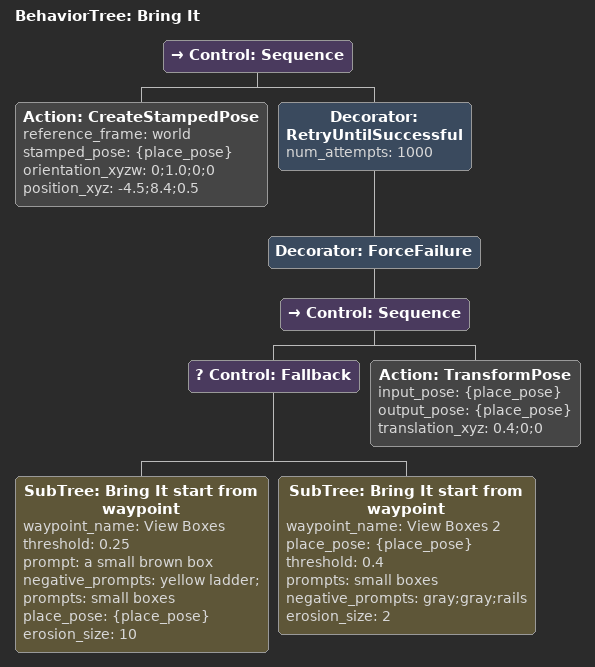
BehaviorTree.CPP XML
<?xml version='1.0' encoding='utf-8'?>
<root BTCPP_format="4" main_tree_to_execute="Bring It">
  <BehaviorTree ID="Bring It" _description="Bring beer to table">
    <Control ID="Sequence">
      <Action ID="CreateStampedPose" reference_frame="world" stamped_pose="{place_pose}" orientation_xyzw="0;1.0;0;0" position_xyz="-4.5;8.4;0.5"/>
      <Decorator ID="RetryUntilSuccessful" num_attempts="1000">
        <Decorator ID="ForceFailure">
          <Control ID="Sequence">
            <Control ID="Fallback">
              <SubTree ID="Bring It start from waypoint" waypoint_name="View Boxes" threshold="0.25" prompt="a small brown box" negative_prompts="yellow ladder;" prompts="small boxes" place_pose="{place_pose}" erosion_size="10"/>
              <SubTree ID="Bring It start from waypoint" waypoint_name="View Boxes 2" place_pose="{place_pose}" threshold="0.4" prompts="small boxes" negative_prompts="gray;gray;rails" erosion_size="2"/>
            </Control>
            <Action ID="TransformPose" input_pose="{place_pose}" output_pose="{place_pose}" translation_xyz="0.4;0;0"/>
          </Control>
        </Decorator>
      </Decorator>
    </Control>
  </BehaviorTree>
</root>
